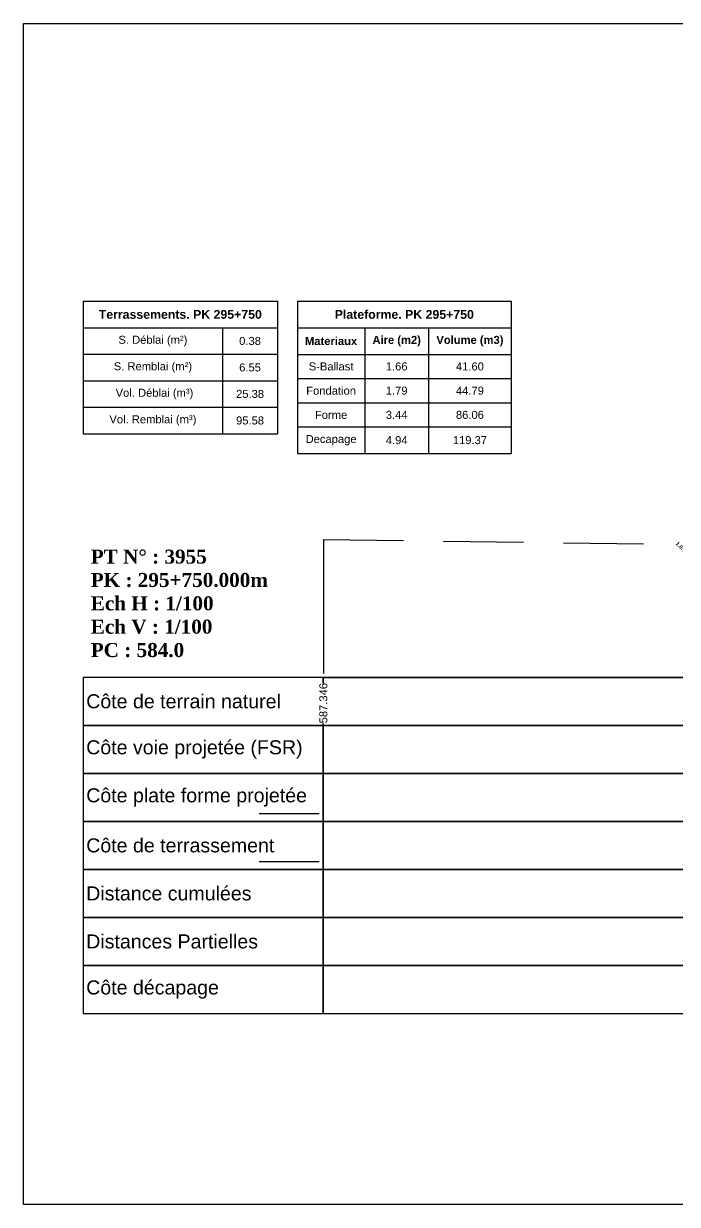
# Model space of a CAD drawing. Header units: millimetres. Extents: x 2762 to 3076, y 916 to 3305.
# Drawn here: x 2873.89 to 2890.23, y 3273.52 to 3303.02 of the extents above; entities that cross this region are included whole.
import ezdxf

# ---------------------------------------------------------------- set-up
doc = ezdxf.new("R2010")
doc.units = ezdxf.units.MM
doc.header["$LTSCALE"] = 2
doc.linetypes.add('CACHE', pattern=[9.525, 6.35, -3.175])
doc.linetypes.add('DASHED', pattern=[0.75, 0.5, -0.25])
for name, color, linetype in [('C-ANNO-TABL', 1, 'Continuous'), ('C-ANNO-TABL-TEXT', 150, 'Continuous'), ('C-ANNO-TABL-TITL', 150, 'Continuous'), ('C-ANNO-TABL-TTBL', 5, 'Continuous')]:
    doc.layers.add(name, color=color, linetype=linetype)
doc.styles.add('ARIAL', font='arial.ttf')
doc.styles.add('C3D_Etiquette', font='romans.shx')
doc.styles.add('C3D_Profil_Travers', font='romans.shx')
doc.styles.get("Standard").update_dxf_attribs({"font": 'arial.ttf'})

msp = doc.modelspace()

# ---------------------------------------------------------------- linework, layer by layer
at = {"color": 105, "linetype": 'DASHED', "lineweight": -3, "ltscale": 2}
msp.add_line((2881.38, 3290.13), (2898.38, 3289.889), dxfattribs=at)
at = {"color": 98, "linetype": 'CACHE', "lineweight": -3}
msp.add_line((2881.38, 3290.13), (2881.38, 3286.784), dxfattribs=at)
at = {"color": 7, "linetype": 'Continuous', "lineweight": -3}
msp.add_line((2881.379, 3286.684), (2915.381, 3286.684), dxfattribs=at)
at = {"color": 154, "linetype": 'Continuous', "lineweight": -3}
msp.add_line((2879.779, 3283.284), (2881.279, 3283.284), dxfattribs=at)
at = {"color": 1, "linetype": 'Continuous', "lineweight": -3}
msp.add_line((2879.779, 3282.084), (2881.279, 3282.084), dxfattribs=at)
at = {"color": 7, "linetype": 'Continuous', "lineweight": -3}
for points in [[(2881.379, 3285.484), (2881.379, 3286.684), (2875.379, 3286.684), (2875.379, 3285.484)], [(2881.379, 3285.484), (2915.381, 3285.484), (2915.381, 3286.684), (2881.379, 3286.684)], [(2881.379, 3284.284), (2881.379, 3285.484), (2875.379, 3285.484), (2875.379, 3284.284)], [(2881.379, 3284.284), (2915.381, 3284.284), (2915.381, 3285.484), (2881.379, 3285.484)], [(2881.379, 3283.084), (2881.379, 3284.284), (2875.379, 3284.284), (2875.379, 3283.084)], [(2881.379, 3283.084), (2915.381, 3283.084), (2915.381, 3284.284), (2881.379, 3284.284)], [(2881.379, 3281.884), (2881.379, 3283.084), (2875.379, 3283.084), (2875.379, 3281.884)], [(2881.379, 3281.884), (2915.381, 3281.884), (2915.381, 3283.084), (2881.379, 3283.084)], [(2881.379, 3280.684), (2881.379, 3281.884), (2875.379, 3281.884), (2875.379, 3280.684)], [(2881.379, 3280.684), (2915.381, 3280.684), (2915.381, 3281.884), (2881.379, 3281.884)], [(2881.379, 3279.484), (2881.379, 3280.684), (2875.379, 3280.684), (2875.379, 3279.484)], [(2881.379, 3279.484), (2915.381, 3279.484), (2915.381, 3280.684), (2881.379, 3280.684)], [(2881.379, 3278.284), (2881.379, 3279.484), (2875.379, 3279.484), (2875.379, 3278.284)], [(2881.379, 3278.284), (2915.381, 3278.284), (2915.381, 3279.484), (2881.379, 3279.484)]]:
    msp.add_3dface(points, dxfattribs=at)
at = {"layer": 'C-ANNO-TABL', "color": 7, "linetype": 'Continuous', "lineweight": -3}
for p, q in [((2875.379, 3295.419), (2878.863, 3295.419)), ((2878.863, 3295.419), (2880.232, 3295.419)), ((2878.863, 3295.419), (2878.863, 3294.757)), ((2880.732, 3295.416), (2882.414, 3295.416)), ((2882.414, 3295.416), (2884.01, 3295.416)), ((2882.414, 3295.416), (2882.414, 3294.754)), ((2884.01, 3295.416), (2886.073, 3295.416)), ((2884.01, 3295.416), (2884.01, 3294.754)), ((2875.379, 3294.757), (2878.863, 3294.757)), ((2878.863, 3294.757), (2880.232, 3294.757)), ((2878.863, 3294.757), (2878.863, 3294.095)), ((2880.732, 3294.754), (2882.414, 3294.754)), ((2882.414, 3294.754), (2884.01, 3294.754)), ((2882.414, 3294.754), (2882.414, 3294.147)), ((2884.01, 3294.754), (2886.073, 3294.754)), ((2884.01, 3294.754), (2884.01, 3294.147)), ((2875.379, 3294.095), (2878.863, 3294.095)), ((2878.863, 3294.095), (2880.232, 3294.095)), ((2878.863, 3294.095), (2878.863, 3293.432)), ((2880.732, 3294.147), (2882.414, 3294.147)), ((2882.414, 3294.147), (2884.01, 3294.147)), ((2882.414, 3294.147), (2882.414, 3293.543)), ((2884.01, 3294.147), (2886.073, 3294.147)), ((2884.01, 3294.147), (2884.01, 3293.543)), ((2875.379, 3293.432), (2878.863, 3293.432)), ((2878.863, 3293.432), (2880.232, 3293.432)), ((2878.863, 3293.432), (2878.863, 3292.77)), ((2880.732, 3293.543), (2882.414, 3293.543)), ((2882.414, 3293.543), (2884.01, 3293.543)), ((2882.414, 3293.543), (2882.414, 3292.939)), ((2884.01, 3293.543), (2886.073, 3293.543)), ((2884.01, 3293.543), (2884.01, 3292.939)), ((2880.732, 3292.939), (2882.414, 3292.939)), ((2882.414, 3292.939), (2884.01, 3292.939)), ((2882.414, 3292.939), (2882.414, 3292.28)), ((2884.01, 3292.939), (2886.073, 3292.939)), ((2884.01, 3292.939), (2884.01, 3292.28))]:
    msp.add_line(p, q, dxfattribs=at)
at = {"layer": 'C-ANNO-TABL-TTBL', "color": 7, "linetype": 'Continuous', "lineweight": -3}
for p, q in [((2875.379, 3296.084), (2880.232, 3296.084)), ((2875.379, 3296.084), (2875.379, 3295.419)), ((2880.232, 3296.084), (2880.232, 3295.419)), ((2880.732, 3296.084), (2886.073, 3296.084)), ((2880.732, 3296.084), (2880.732, 3295.416)), ((2886.073, 3296.084), (2886.073, 3295.416)), ((2875.379, 3295.419), (2875.379, 3294.757)), ((2880.232, 3295.419), (2880.232, 3294.757)), ((2880.732, 3295.416), (2880.732, 3294.754)), ((2886.073, 3295.416), (2886.073, 3294.754)), ((2875.379, 3294.757), (2875.379, 3294.095)), ((2880.232, 3294.757), (2880.232, 3294.095)), ((2880.732, 3294.754), (2880.732, 3294.147)), ((2886.073, 3294.754), (2886.073, 3294.147)), ((2875.379, 3294.095), (2875.379, 3293.432)), ((2880.232, 3294.095), (2880.232, 3293.432)), ((2880.732, 3294.147), (2880.732, 3293.543)), ((2886.073, 3294.147), (2886.073, 3293.543)), ((2875.379, 3293.432), (2875.379, 3292.77)), ((2880.232, 3293.432), (2880.232, 3292.77)), ((2880.732, 3293.543), (2880.732, 3292.939)), ((2886.073, 3293.543), (2886.073, 3292.939)), ((2880.732, 3292.939), (2880.732, 3292.28)), ((2886.073, 3292.939), (2886.073, 3292.28)), ((2875.379, 3292.77), (2878.863, 3292.77)), ((2878.863, 3292.77), (2880.232, 3292.77)), ((2880.732, 3292.28), (2882.414, 3292.28)), ((2882.414, 3292.28), (2884.01, 3292.28)), ((2884.01, 3292.28), (2886.073, 3292.28))]:
    msp.add_line(p, q, dxfattribs=at)

# ---------------------------------------------------------------- texts
at = {"color": 7, "linetype": 'Continuous', "lineweight": -3, "char_height": 0.35}
for s, insert, attachment_point, style in [('{\\fTimes New Roman|b1|i0|c0|p18;PT N° : 3955\\PPK : 295+750.000m\\PEch H : 1/100\\PEch V : 1/100\\PPC : 584.0}', (2875.568, 3287.184), 7, 'C3D_Profil_Travers'), ('{\\fArial|b0|i0|c0|p34;Côte de terrain naturel}', (2875.454, 3286.084), 4, 'C3D_Etiquette'), ('{\\fArial|b0|i0|c0|p34;Côte plate forme projetée}', (2875.454, 3283.684), 4, 'C3D_Etiquette'), ('{\\fArial|b0|i0|c0|p34;Côte de terrassement}', (2875.454, 3282.484), 4, 'C3D_Etiquette'), ('{\\fArial|b0|i0|c0|p34;Distance cumulées}', (2875.454, 3281.284), 4, 'C3D_Etiquette'), ('{\\fArial|b0|i0|c0|p34;Distances Partielles}', (2875.454, 3280.084), 4, 'C3D_Etiquette'), ('{\\fArial|b0|i0|c0|p34;Côte décapage}', (2875.454, 3278.884), 4, 'C3D_Etiquette')]:
    msp.add_mtext(s, dxfattribs=dict(at, insert=insert, attachment_point=attachment_point, style=style))
at = {"color": 7, "linetype": 'Continuous', "lineweight": -3, "insert": (2890.355, 3289.975), "char_height": 0.1, "width": 0.29001, "attachment_point": 2, "rotation": 315, "style": 'C3D_Etiquette'}
msp.add_mtext('{\\fTimes New Roman|b1|i0|c0|p18;1.0:1}', dxfattribs=at)
at = {"color": 7, "linetype": 'Continuous', "lineweight": -3, "insert": (2875.454, 3284.884), "char_height": 0.35, "attachment_point": 4}
msp.add_mtext('{\\fArial|b0|i0|c0|p34;Côte voie projetée (FSR)}', dxfattribs=at)
at = {"layer": 'C-ANNO-TABL-TEXT', "color": 7, "linetype": 'Continuous', "lineweight": -3, "char_height": 0.2, "attachment_point": 5, "style": 'ARIAL'}
for s, insert in [('{\\fArial|b0|i0|c0|p34;\\C7;0.38}', (2879.548, 3295.088)), ('{\\fArial|b0|i0|c0|p34;\\C7;S-Ballast}', (2881.573, 3294.451)), ('{\\fArial|b0|i0|c0|p34;\\C7;6.55}', (2879.548, 3294.426)), ('{\\fArial|b0|i0|c0|p34;\\C7;1.66}', (2883.212, 3294.451)), ('{\\C18;\\c0;41.60}', (2885.042, 3294.451)), ('{\\fArial|b0|i0|c0|p34;\\C7;25.38}', (2879.548, 3293.764)), ('{\\fArial|b0|i0|c0|p34;\\C7;Fondation}', (2881.573, 3293.845)), ('{\\fArial|b0|i0|c0|p34;\\C7;1.79}', (2883.212, 3293.845)), ('{\\C18;\\c0;44.79}', (2885.042, 3293.845)), ('{\\fArial|b0|i0|c0|p34;\\C7;95.58}', (2879.548, 3293.101)), ('{\\fArial|b0|i0|c0|p34;\\C7;Forme}', (2881.573, 3293.241)), ('{\\fArial|b0|i0|c0|p34;\\C7;3.44}', (2883.212, 3293.241)), ('{\\C18;\\c0;86.06}', (2885.042, 3293.241)), ('{\\fArial|b0|i0|c0|p34;\\C7;Decapage}', (2881.573, 3292.609)), ('{\\fArial|b0|i0|c0|p34;\\C7;4.94}', (2883.212, 3292.609)), ('{\\C18;\\c0;119.37}', (2885.042, 3292.609))]:
    msp.add_mtext(s, dxfattribs=dict(at, insert=insert))
at = {"layer": 'C-ANNO-TABL-TITL', "color": 7, "linetype": 'Continuous', "lineweight": -3, "attachment_point": 5, "style": 'ARIAL'}
for s, insert, char_height in [('{\\fArial|b1|i0|c0|p34;\\C7;Terrassements. PK 295+750}', (2877.805, 3295.751), 0.22), ('{\\fArial|b1|i0|c0|p34;\\C18;\\c0;Plateforme. PK 295+750}', (2883.402, 3295.75), 0.22), ('{\\fArial|b0|i0|c0|p34;\\C7;S. Déblai (m²) }', (2877.121, 3295.088), 0.2), ('{\\fArial|b1|i0|c0|p34;\\C7;Materiaux   }', (2881.573, 3295.085), 0.2), ('{\\fArial|b1|i0|c0|p34;\\C7;Aire (m2)}', (2883.212, 3295.085), 0.2), ('{\\fArial|b1|i0|c0|p34;\\C7;Volume (m3)}', (2885.042, 3295.085), 0.2), ('{\\fArial|b0|i0|c0|p34;\\C7;S. Remblai (m²) }', (2877.121, 3294.426), 0.2), ('{\\fArial|b0|i0|c0|p34;\\C7; Vol. Déblai (m³) }', (2877.121, 3293.764), 0.2), ('{\\fArial|b0|i0|c0|p34;\\C7;Vol. Remblai (m³)}', (2877.121, 3293.101), 0.2)]:
    msp.add_mtext(s, dxfattribs=dict(at, insert=insert, char_height=char_height))

# ---------------------------------------------------------------- next in the draw order: texts
at = {"color": 7, "linetype": 'Continuous', "lineweight": -3, "insert": (2881.38, 3285.534), "char_height": 0.2, "width": 0.99539, "attachment_point": 4, "rotation": 90, "style": 'C3D_Profil_Travers', "bg_fill": 3, "box_fill_scale": 1.000375, "bg_fill_color": 256, "bg_fill_true_color": 13158600, "bg_fill_transparency": 0}
msp.add_mtext('{\\fArial|b0|i0|c0|p34;587.346}', dxfattribs=at)

# ---------------------------------------------------------------- next in the draw order: linework, layer by layer
msp.add_lwpolyline([(2873.89, 3303.017), (2922.89, 3303.017), (2922.89, 3273.517), (2873.89, 3273.517)], close=True)

doc.saveas('drawing.dxf')
